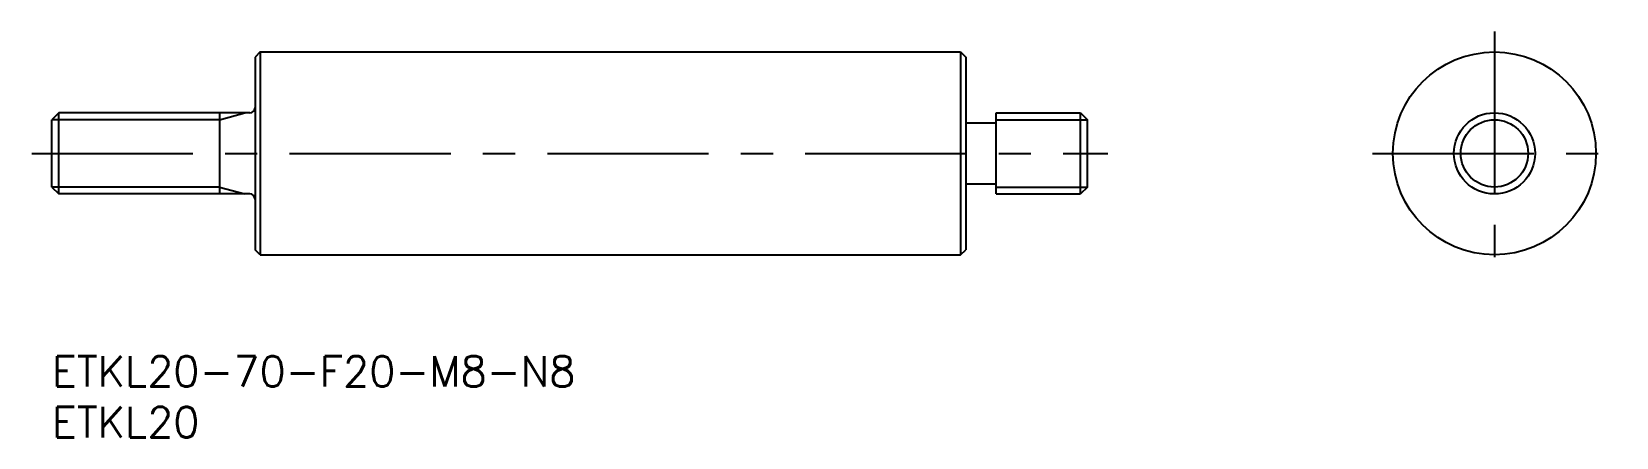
# Model space of a CAD drawing. Extents: x -2 to 154, y -8 to 32.
import ezdxf

# ---------------------------------------------------------------- set-up
doc = ezdxf.new("R2010")
doc.units = 0
doc.header["$LTSCALE"] = 0.5
doc.linetypes.add('CENTER', pattern=[50.8, 31.75, -6.35, 6.35, -6.35])
for name, color, linetype in [('MSM_CENTER', 1, 'CENTER'), ('MSM_CONTINUOUS', 7, 'CONTINUOUS'), ('MSM_NARROW', 5, 'CONTINUOUS'), ('MSM_PART_NUMBER', 7, 'CONTINUOUS')]:
    doc.layers.add(name, color=color, linetype=linetype)
doc.styles.get("Standard").update_dxf_attribs({"font": 'txt.shx', "height": 3, "bigfont": 'bigfont.shx'})

# ---------------------------------------------------------------- blocks, each defined once
blk = doc.blocks.new('*U4')
at = {"layer": 'MSM_PART_NUMBER'}
blk.add_text('ETKL20-70-F20-M8-N8', height=3, dxfattribs=at).set_placement((0, -3))
blk = doc.blocks.new('*U5')
at = {"layer": 'MSM_PART_NUMBER'}
blk.add_text('ETKL20', height=3, dxfattribs=at).set_placement((0, -8))

msp = doc.modelspace()

# ---------------------------------------------------------------- linework, layer by layer
at = {"layer": 'MSM_CENTER'}
for p, q in [((142.08, 32), (142.08, 8)), ((-2, 20), (104, 20)), ((130.08, 20), (154.08, 20))]:
    msp.add_line(p, q, dxfattribs=at)
at = {"layer": 'MSM_CONTINUOUS'}
for p, q in [((20.5, 30), (20, 29.5)), ((20.5, 30), (89.5, 30)), ((20.5, 30), (20.5, 10)), ((89.5, 30), (89.5, 10)), ((89.5, 30), (90, 29.5)), ((20, 29.5), (20, 10.5)), ((90, 29.5), (90, 10.5)), ((0.68, 24), (0, 23.32)), ((19.5, 24), (0.68, 24)), ((0.68, 16), (0.68, 24)), ((16.5, 24), (16.5, 16)), ((93, 24), (101.32, 24)), ((93, 16), (93, 24)), ((101.32, 16), (101.32, 24)), ((101.32, 24), (102, 23.32)), ((0, 16.68), (0, 23.32)), ((90, 23), (93, 23)), ((102, 16.68), (102, 23.32)), ((0, 16.68), (0.68, 16)), ((19.5, 16), (0.68, 16)), ((90, 17), (93, 17)), ((93, 16), (101.32, 16)), ((102, 16.68), (101.32, 16)), ((20.5, 10), (20, 10.5)), ((20.5, 10), (89.5, 10)), ((89.5, 10), (90, 10.5))]:
    msp.add_line(p, q, dxfattribs=at)
for radius in [10, 4]:
    msp.add_circle((142.08, 20), radius, dxfattribs=at)
for centre, start, end in [((19.5, 24.5), 270, 0), ((19.5, 15.5), 0, 90)]:
    msp.add_arc(centre, 0.5, start, end, dxfattribs=at)
at = {"layer": 'MSM_NARROW'}
for p, q in [((16.5, 23.32), (19, 24)), ((16.5, 23.32), (0, 23.32)), ((93, 23.32), (102, 23.32)), ((16.5, 16.68), (0, 16.68)), ((16.5, 16.68), (19, 16)), ((93, 16.68), (102, 16.68))]:
    msp.add_line(p, q, dxfattribs=at)
msp.add_circle((142.08, 20), 3.32, dxfattribs=at)

# ---------------------------------------------------------------- block references
at = {"layer": 'MSM_CONTINUOUS'}
for name in ['*U4', '*U5']:
    msp.add_blockref(name, (0, 0), dxfattribs=at)

doc.saveas('drawing.dxf')
